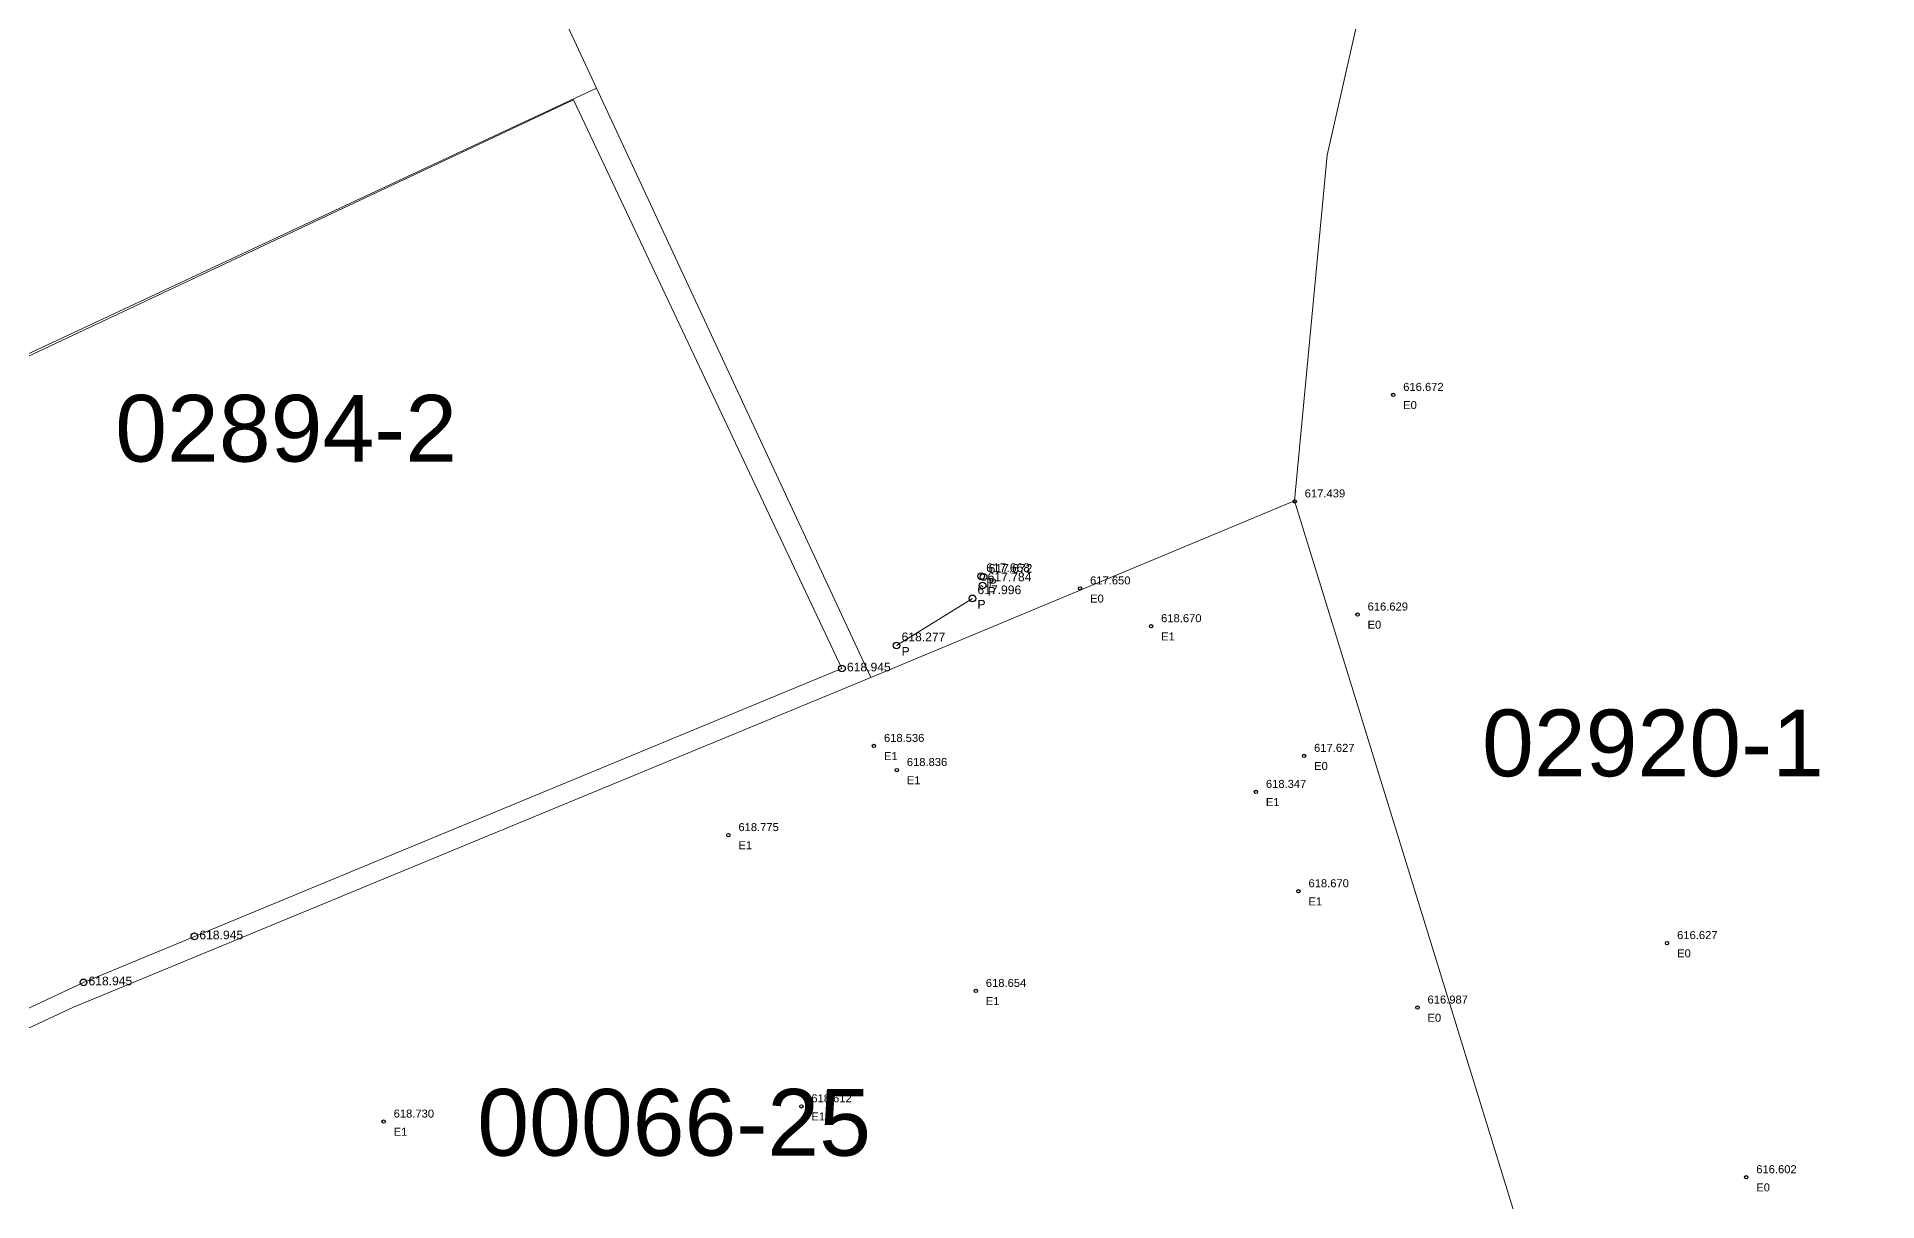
# Model space of a CAD drawing. Header units: metres. Extents: x 7513791 to 7515084, y 4691573 to 4693683.
# Drawn here: x 7514003.9 to 7514059.1, y 4693360.8 to 4693395.7 of the extents above; entities that cross this region are included whole.
import ezdxf

# ---------------------------------------------------------------- set-up
doc = ezdxf.new("R2010")
doc.units = ezdxf.units.M
for name, color, linetype, lineweight in [('E0 pikat', 4, 'Continuous', 0), ('E1 pikat', 10, 'Continuous', 0), ('Matjet', 210, 'Continuous', 0), ('matjet oborri', 204, 'Continuous', 0), ('muri pikat poshte', 30, 'Continuous', 0), ('muri poshte', 30, 'Continuous', 0), ('Parc-Baz', 7, 'Continuous', 0), ('perdhesa', 14, 'Continuous', 20), ('perdhesa pikat', 14, 'Continuous', 20)]:
    doc.layers.add(name, color=color, linetype=linetype, lineweight=lineweight)
doc.styles.get("Standard").update_dxf_attribs({"font": 'arial.ttf'})

# ---------------------------------------------------------------- blocks, each defined once
blk = doc.blocks.new('*U6')
at = {"color": 0, "linetype": 'ByBlock', "lineweight": -2}
blk.add_line((0, 0), (0, 0), dxfattribs=at)
blk.add_circle((0, 0), 0.5, dxfattribs=at)
blk = doc.blocks.new('*U39', base_point=(7514055.173, 4693361.564, 616.602))
at = {"layer": 'E0 pikat', "linetype": 'ByBlock', "char_height": 0.24}
for s, insert, attachment_point in [('616.602', (7514055.473, 4693361.804, 616.602), 4), ('E0', (7514055.473, 4693361.381, 616.602), 1)]:
    blk.add_mtext(s, dxfattribs=dict(at, insert=insert, attachment_point=attachment_point))
blk = doc.blocks.new('*U40', base_point=(7514055.173, 4693361.564, 616.602))
at = {"layer": 'E0 pikat', "linetype": 'ByBlock', "lineweight": -2}
blk.add_blockref('*U39', (7514055.173, 4693361.564, 616.602), dxfattribs=at)
blk = doc.blocks.new('*U41', base_point=(7514052.8, 4693368.58, 616.627))
at = {"layer": 'E0 pikat', "linetype": 'ByBlock', "char_height": 0.24}
for s, insert, attachment_point in [('616.627', (7514053.1, 4693368.82, 616.627), 4), ('E0', (7514053.1, 4693368.397, 616.627), 1)]:
    blk.add_mtext(s, dxfattribs=dict(at, insert=insert, attachment_point=attachment_point))
blk = doc.blocks.new('*U42', base_point=(7514052.8, 4693368.58, 616.627))
at = {"layer": 'E0 pikat', "linetype": 'ByBlock', "lineweight": -2}
blk.add_blockref('*U41', (7514052.8, 4693368.58, 616.627), dxfattribs=at)
blk = doc.blocks.new('*U43', base_point=(7514045.315, 4693366.648, 616.987))
at = {"layer": 'E0 pikat', "linetype": 'ByBlock', "char_height": 0.24}
for s, insert, attachment_point in [('616.987', (7514045.615, 4693366.888, 616.987), 4), ('E0', (7514045.615, 4693366.465, 616.987), 1)]:
    blk.add_mtext(s, dxfattribs=dict(at, insert=insert, attachment_point=attachment_point))
blk = doc.blocks.new('*U44', base_point=(7514045.315, 4693366.648, 616.987))
at = {"layer": 'E0 pikat', "linetype": 'ByBlock', "lineweight": -2}
blk.add_blockref('*U43', (7514045.315, 4693366.648, 616.987), dxfattribs=at)
blk = doc.blocks.new('*U45', base_point=(7514044.586, 4693385.01, 616.672))
at = {"layer": 'E0 pikat', "linetype": 'ByBlock', "char_height": 0.24}
for s, insert, attachment_point in [('616.672', (7514044.886, 4693385.25, 616.672), 4), ('E0', (7514044.886, 4693384.827, 616.672), 1)]:
    blk.add_mtext(s, dxfattribs=dict(at, insert=insert, attachment_point=attachment_point))
blk = doc.blocks.new('*U46', base_point=(7514044.586, 4693385.01, 616.672))
at = {"layer": 'E0 pikat', "linetype": 'ByBlock', "lineweight": -2}
blk.add_blockref('*U45', (7514044.586, 4693385.01, 616.672), dxfattribs=at)
blk = doc.blocks.new('*U47', base_point=(7514043.518, 4693378.427, 616.629))
at = {"layer": 'E0 pikat', "linetype": 'ByBlock', "char_height": 0.24}
for s, insert, attachment_point in [('616.629', (7514043.818, 4693378.667, 616.629), 4), ('E0', (7514043.818, 4693378.244, 616.629), 1)]:
    blk.add_mtext(s, dxfattribs=dict(at, insert=insert, attachment_point=attachment_point))
blk = doc.blocks.new('*U48', base_point=(7514043.518, 4693378.427, 616.629))
at = {"layer": 'E0 pikat', "linetype": 'ByBlock', "lineweight": -2}
blk.add_blockref('*U47', (7514043.518, 4693378.427, 616.629), dxfattribs=at)
blk = doc.blocks.new('*U49', base_point=(7514041.914, 4693374.192, 617.627))
at = {"layer": 'E0 pikat', "linetype": 'ByBlock', "char_height": 0.24}
for s, insert, attachment_point in [('617.627', (7514042.214, 4693374.432, 617.627), 4), ('E0', (7514042.214, 4693374.009, 617.627), 1)]:
    blk.add_mtext(s, dxfattribs=dict(at, insert=insert, attachment_point=attachment_point))
blk = doc.blocks.new('*U50', base_point=(7514041.914, 4693374.192, 617.627))
at = {"layer": 'E0 pikat', "linetype": 'ByBlock', "lineweight": -2}
blk.add_blockref('*U49', (7514041.914, 4693374.192, 617.627), dxfattribs=at)
blk = doc.blocks.new('*U51', base_point=(7514040.469, 4693373.112, 618.347))
at = {"layer": 'E1 pikat', "linetype": 'ByBlock', "char_height": 0.24}
for s, insert, attachment_point in [('618.347', (7514040.769, 4693373.352, 618.347), 4), ('E1', (7514040.769, 4693372.929, 618.347), 1)]:
    blk.add_mtext(s, dxfattribs=dict(at, insert=insert, attachment_point=attachment_point))
blk = doc.blocks.new('*U52', base_point=(7514040.469, 4693373.112, 618.347))
at = {"layer": 'E1 pikat', "linetype": 'ByBlock', "lineweight": -2}
blk.add_blockref('*U51', (7514040.469, 4693373.112, 618.347), dxfattribs=at)
blk = doc.blocks.new('*U53', base_point=(7514037.327, 4693378.077, 618.67))
at = {"layer": 'E1 pikat', "linetype": 'ByBlock', "char_height": 0.24}
for s, insert, attachment_point in [('618.670', (7514037.627, 4693378.317, 618.67), 4), ('E1', (7514037.627, 4693377.894, 618.67), 1)]:
    blk.add_mtext(s, dxfattribs=dict(at, insert=insert, attachment_point=attachment_point))
blk = doc.blocks.new('*U54', base_point=(7514037.327, 4693378.077, 618.67))
at = {"layer": 'E1 pikat', "linetype": 'ByBlock', "lineweight": -2}
blk.add_blockref('*U53', (7514037.327, 4693378.077, 618.67), dxfattribs=at)
blk = doc.blocks.new('*U55', base_point=(7514035.197, 4693379.21, 617.65))
at = {"layer": 'E0 pikat', "linetype": 'ByBlock', "char_height": 0.24}
for s, insert, attachment_point in [('617.650', (7514035.497, 4693379.45, 617.65), 4), ('E0', (7514035.497, 4693379.027, 617.65), 1)]:
    blk.add_mtext(s, dxfattribs=dict(at, insert=insert, attachment_point=attachment_point))
blk = doc.blocks.new('*U56', base_point=(7514035.197, 4693379.21, 617.65))
at = {"layer": 'E0 pikat', "linetype": 'ByBlock', "lineweight": -2}
blk.add_blockref('*U55', (7514035.197, 4693379.21, 617.65), dxfattribs=at)
blk = doc.blocks.new('*U57', base_point=(7514031.97, 4693378.913, 617.996))
at = {"layer": 'muri pikat poshte', "linetype": 'ByBlock', "insert": (7514032.12, 4693378.953, 617.996), "char_height": 0.26, "attachment_point": 4}
blk.add_mtext('{\\C256;617.996\\PP}', dxfattribs=at)
blk = doc.blocks.new('*U58', base_point=(7514031.97, 4693378.913, 617.996))
at = {"layer": 'muri pikat poshte', "linetype": 'ByBlock', "lineweight": -2}
blk.add_blockref('*U57', (7514031.97, 4693378.913, 617.996), dxfattribs=at)
blk = doc.blocks.new('*U59', base_point=(7514032.275, 4693379.3, 617.784))
at = {"layer": 'muri pikat poshte', "linetype": 'ByBlock', "insert": (7514032.425, 4693379.34, 617.784), "char_height": 0.26, "attachment_point": 4}
blk.add_mtext('{\\C256;617.784\\PP}', dxfattribs=at)
blk = doc.blocks.new('*U60', base_point=(7514032.275, 4693379.3, 617.784))
at = {"layer": 'muri pikat poshte', "linetype": 'ByBlock', "lineweight": -2}
blk.add_blockref('*U59', (7514032.275, 4693379.3, 617.784), dxfattribs=at)
blk = doc.blocks.new('*U61', base_point=(7514032.304, 4693379.555, 617.672))
at = {"layer": 'muri pikat poshte', "linetype": 'ByBlock', "insert": (7514032.454, 4693379.595, 617.672), "char_height": 0.26, "attachment_point": 4}
blk.add_mtext('{\\C256;617.672\\PP}', dxfattribs=at)
blk = doc.blocks.new('*U62', base_point=(7514032.304, 4693379.555, 617.672))
at = {"layer": 'muri pikat poshte', "linetype": 'ByBlock', "lineweight": -2}
blk.add_blockref('*U61', (7514032.304, 4693379.555, 617.672), dxfattribs=at)
blk = doc.blocks.new('*U63', base_point=(7514032.232, 4693379.575, 617.668))
at = {"layer": 'muri pikat poshte', "linetype": 'ByBlock', "insert": (7514032.382, 4693379.615, 617.668), "char_height": 0.26, "attachment_point": 4}
blk.add_mtext('{\\C256;617.668\\PP}', dxfattribs=at)
blk = doc.blocks.new('*U64', base_point=(7514032.232, 4693379.575, 617.668))
at = {"layer": 'muri pikat poshte', "linetype": 'ByBlock', "lineweight": -2}
blk.add_blockref('*U63', (7514032.232, 4693379.575, 617.668), dxfattribs=at)
blk = doc.blocks.new('*U65', base_point=(7514029.695, 4693377.502, 618.277))
at = {"layer": 'muri pikat poshte', "linetype": 'ByBlock', "insert": (7514029.845, 4693377.542, 618.277), "char_height": 0.26, "attachment_point": 4}
blk.add_mtext('{\\C256;618.277\\PP}', dxfattribs=at)
blk = doc.blocks.new('*U66', base_point=(7514029.695, 4693377.502, 618.277))
at = {"layer": 'muri pikat poshte', "linetype": 'ByBlock', "lineweight": -2}
blk.add_blockref('*U65', (7514029.695, 4693377.502, 618.277), dxfattribs=at)
blk = doc.blocks.new('*U67', base_point=(7514041.746, 4693370.134, 618.67))
at = {"layer": 'E1 pikat', "linetype": 'ByBlock', "char_height": 0.24}
for s, insert, attachment_point in [('618.670', (7514042.046, 4693370.374, 618.67), 4), ('E1', (7514042.046, 4693369.951, 618.67), 1)]:
    blk.add_mtext(s, dxfattribs=dict(at, insert=insert, attachment_point=attachment_point))
blk = doc.blocks.new('*U68', base_point=(7514041.746, 4693370.134, 618.67))
at = {"layer": 'E1 pikat', "linetype": 'ByBlock', "lineweight": -2}
blk.add_blockref('*U67', (7514041.746, 4693370.134, 618.67), dxfattribs=at)
blk = doc.blocks.new('*U69', base_point=(7514032.071, 4693367.147, 618.654))
at = {"layer": 'E1 pikat', "linetype": 'ByBlock', "char_height": 0.24}
for s, insert, attachment_point in [('618.654', (7514032.371, 4693367.387, 618.654), 4), ('E1', (7514032.371, 4693366.964, 618.654), 1)]:
    blk.add_mtext(s, dxfattribs=dict(at, insert=insert, attachment_point=attachment_point))
blk = doc.blocks.new('*U70', base_point=(7514032.071, 4693367.147, 618.654))
at = {"layer": 'E1 pikat', "linetype": 'ByBlock', "lineweight": -2}
blk.add_blockref('*U69', (7514032.071, 4693367.147, 618.654), dxfattribs=at)
blk = doc.blocks.new('*U71', base_point=(7514029.702, 4693373.768, 618.836))
at = {"layer": 'E1 pikat', "linetype": 'ByBlock', "char_height": 0.24}
for s, insert, attachment_point in [('618.836', (7514030.002, 4693374.008, 618.836), 4), ('E1', (7514030.002, 4693373.585, 618.836), 1)]:
    blk.add_mtext(s, dxfattribs=dict(at, insert=insert, attachment_point=attachment_point))
blk = doc.blocks.new('*U72', base_point=(7514029.702, 4693373.768, 618.836))
at = {"layer": 'E1 pikat', "linetype": 'ByBlock', "lineweight": -2}
blk.add_blockref('*U71', (7514029.702, 4693373.768, 618.836), dxfattribs=at)
blk = doc.blocks.new('*U73', base_point=(7514029.016, 4693374.49, 618.536))
at = {"layer": 'E1 pikat', "linetype": 'ByBlock', "char_height": 0.24}
for s, insert, attachment_point in [('618.536', (7514029.316, 4693374.73, 618.536), 4), ('E1', (7514029.316, 4693374.307, 618.536), 1)]:
    blk.add_mtext(s, dxfattribs=dict(at, insert=insert, attachment_point=attachment_point))
blk = doc.blocks.new('*U74', base_point=(7514029.016, 4693374.49, 618.536))
at = {"layer": 'E1 pikat', "linetype": 'ByBlock', "lineweight": -2}
blk.add_blockref('*U73', (7514029.016, 4693374.49, 618.536), dxfattribs=at)
blk = doc.blocks.new('*U75', base_point=(7514024.652, 4693371.817, 618.775))
at = {"layer": 'E1 pikat', "linetype": 'ByBlock', "char_height": 0.24}
for s, insert, attachment_point in [('618.775', (7514024.952, 4693372.057, 618.775), 4), ('E1', (7514024.952, 4693371.634, 618.775), 1)]:
    blk.add_mtext(s, dxfattribs=dict(at, insert=insert, attachment_point=attachment_point))
blk = doc.blocks.new('*U76', base_point=(7514024.652, 4693371.817, 618.775))
at = {"layer": 'E1 pikat', "linetype": 'ByBlock', "lineweight": -2}
blk.add_blockref('*U75', (7514024.652, 4693371.817, 618.775), dxfattribs=at)
blk = doc.blocks.new('*U77', base_point=(7514026.839, 4693363.689, 618.612))
at = {"layer": 'E1 pikat', "linetype": 'ByBlock', "char_height": 0.24}
for s, insert, attachment_point in [('618.612', (7514027.139, 4693363.929, 618.612), 4), ('E1', (7514027.139, 4693363.506, 618.612), 1)]:
    blk.add_mtext(s, dxfattribs=dict(at, insert=insert, attachment_point=attachment_point))
blk = doc.blocks.new('*U78', base_point=(7514026.839, 4693363.689, 618.612))
at = {"layer": 'E1 pikat', "linetype": 'ByBlock', "lineweight": -2}
blk.add_blockref('*U77', (7514026.839, 4693363.689, 618.612), dxfattribs=at)
blk = doc.blocks.new('*U81', base_point=(7514014.313, 4693363.231, 618.73))
at = {"layer": 'E1 pikat', "linetype": 'ByBlock', "char_height": 0.24}
for s, insert, attachment_point in [('618.730', (7514014.613, 4693363.471, 618.73), 4), ('E1', (7514014.613, 4693363.048, 618.73), 1)]:
    blk.add_mtext(s, dxfattribs=dict(at, insert=insert, attachment_point=attachment_point))
blk = doc.blocks.new('*U82', base_point=(7514014.313, 4693363.231, 618.73))
at = {"layer": 'E1 pikat', "linetype": 'ByBlock', "lineweight": -2}
blk.add_blockref('*U81', (7514014.313, 4693363.231, 618.73), dxfattribs=at)
blk = doc.blocks.new('*U133', base_point=(7514041.634, 4693381.818, 617.439))
at = {"layer": 'matjet oborri', "linetype": 'ByBlock', "insert": (7514041.934, 4693382.058, 617.439), "char_height": 0.24, "attachment_point": 4}
blk.add_mtext('617.439', dxfattribs=at)
blk = doc.blocks.new('*U134', base_point=(7514041.634, 4693381.818, 617.439))
at = {"layer": 'Matjet', "linetype": 'ByBlock', "lineweight": -2}
blk.add_blockref('*U133', (7514041.634, 4693381.818, 617.439), dxfattribs=at)
blk = doc.blocks.new('*U135', base_point=(7514028.056, 4693376.814, 618.945))
at = {"layer": 'perdhesa pikat', "linetype": 'ByBlock', "insert": (7514028.206, 4693376.854, 618.945), "char_height": 0.26, "attachment_point": 4}
blk.add_mtext('{\\C256;618.945}', dxfattribs=at)
blk = doc.blocks.new('*U136', base_point=(7514028.056, 4693376.814, 618.945))
at = {"layer": 'perdhesa pikat', "linetype": 'ByBlock', "lineweight": -2}
blk.add_blockref('*U135', (7514028.056, 4693376.814, 618.945), dxfattribs=at)
blk = doc.blocks.new('*U145', base_point=(7514005.313, 4693367.406, 618.945))
at = {"layer": 'perdhesa pikat', "linetype": 'ByBlock', "insert": (7514005.463, 4693367.446, 618.945), "char_height": 0.26, "attachment_point": 4}
blk.add_mtext('{\\C256;618.945}', dxfattribs=at)
blk = doc.blocks.new('*U146', base_point=(7514005.313, 4693367.406, 618.945))
at = {"layer": 'perdhesa pikat', "linetype": 'ByBlock', "lineweight": -2}
blk.add_blockref('*U145', (7514005.313, 4693367.406, 618.945), dxfattribs=at)
blk = doc.blocks.new('*U147', base_point=(7514008.638, 4693368.785, 618.945))
at = {"layer": 'perdhesa pikat', "linetype": 'ByBlock', "insert": (7514008.788, 4693368.825, 618.945), "char_height": 0.26, "attachment_point": 4}
blk.add_mtext('{\\C256;618.945}', dxfattribs=at)
blk = doc.blocks.new('*U148', base_point=(7514008.638, 4693368.785, 618.945))
at = {"layer": 'perdhesa pikat', "linetype": 'ByBlock', "lineweight": -2}
blk.add_blockref('*U147', (7514008.638, 4693368.785, 618.945), dxfattribs=at)

msp = doc.modelspace()

# ---------------------------------------------------------------- linework, layer by layer
at = {"layer": 'muri poshte', "elevation": 618.277, "flags": 128}
msp.add_lwpolyline([(7514029.695, 4693377.502), (7514031.97, 4693378.913)], dxfattribs=at)
at = {"layer": 'Parc-Baz'}
msp.add_lwpolyline([(7513980.48, 4693491.16), (7513998.74, 4693451.73), (7514012.01, 4693424.88), (7514038.87, 4693438.34), (7514046.79, 4693423.43), (7514048.25, 4693420.68), (7514046.062, 4693407.463), (7514042.602, 4693392.194), (7514041.631, 4693381.835), (7514028.92, 4693376.54), (7514020.7, 4693394.2), (7514012.93, 4693410.9), (7514007.49, 4693422.58), (7513992.985, 4693452.055), (7513990.61, 4693456.88), (7513979, 4693482.55)], dxfattribs=at)
for points in [[(7514050.943, 4693435.792), (7514056.544, 4693447.221), (7514065.645, 4693456.418), (7514085.131, 4693392.08), (7514113.313, 4693299.029), (7514143.412, 4693199.647), (7514119.895, 4693190.07), (7514106.554, 4693184.821), (7514096.994, 4693182.341), (7514086.056, 4693234.429), (7514085.896, 4693235.419), (7514082.864, 4693246.197), (7514075.737, 4693270.798), (7514071.488, 4693283.358), (7514061.379, 4693316.947), (7514056.48, 4693333.726), (7514055.75, 4693335.586), (7514051.04, 4693351.356), (7514048.714, 4693358.892), (7514041.631, 4693381.835), (7514042.602, 4693392.194), (7514046.062, 4693407.463), (7514048.25, 4693420.68), (7514050.943, 4693435.792)], [(7514028.92, 4693376.54), (7514005.011, 4693366.667), (7513988.011, 4693358.728), (7513979.727, 4693354.859), (7513978.71, 4693354.309), (7513970.21, 4693370.62), (7514020.7, 4693394.2), (7514028.92, 4693376.54)], [(7513990.192, 4693335.914), (7513979.727, 4693354.859), (7513988.011, 4693358.728), (7514005.011, 4693366.667), (7514028.92, 4693376.54), (7514041.631, 4693381.835), (7514048.714, 4693358.892), (7513990.192, 4693335.914)]]:
    msp.add_lwpolyline(points, close=True, dxfattribs=at)
at = {"layer": 'perdhesa', "elevation": 618.945, "flags": 128}
msp.add_lwpolyline([(7514020.004, 4693393.852), (7513986.588, 4693378.146), (7513994.134, 4693362.178), (7514005.313, 4693367.406), (7514028.056, 4693376.814)], close=True, dxfattribs=at)

# ---------------------------------------------------------------- block references
at = {"layer": 'E0 pikat', "linetype": 'ByBlock', "lineweight": -2}
for name, p in [('*U46', (7514044.586, 4693385.01, 616.672)), ('*U56', (7514035.197, 4693379.21, 617.65)), ('*U48', (7514043.518, 4693378.427, 616.629)), ('*U50', (7514041.914, 4693374.192, 617.627)), ('*U42', (7514052.8, 4693368.58, 616.627)), ('*U44', (7514045.315, 4693366.648, 616.987)), ('*U40', (7514055.173, 4693361.564, 616.602))]:
    msp.add_blockref(name, p, dxfattribs=at)
at = {"layer": 'E0 pikat', "linetype": 'ByBlock', "lineweight": -2, "xscale": 0.0999999980000001, "yscale": 0.0999999980000001, "zscale": 0.0999999980000001}
for p in [(7514044.586, 4693385.01, 616.672), (7514035.197, 4693379.21, 617.65), (7514043.518, 4693378.427, 616.629), (7514041.914, 4693374.192, 617.627), (7514052.8, 4693368.58, 616.627), (7514045.315, 4693366.648, 616.987), (7514055.173, 4693361.564, 616.602)]:
    msp.add_blockref('*U6', p, dxfattribs=at)
at = {"layer": 'E1 pikat', "linetype": 'ByBlock', "lineweight": -2, "xscale": 0.0999999980000001, "yscale": 0.0999999980000001, "zscale": 0.0999999980000001}
for p in [(7514037.327, 4693378.077, 618.67), (7514029.016, 4693374.49, 618.536), (7514029.702, 4693373.768, 618.836), (7514040.469, 4693373.112, 618.347), (7514024.652, 4693371.817, 618.775), (7514041.746, 4693370.134, 618.67), (7514032.071, 4693367.147, 618.654), (7514026.839, 4693363.689, 618.612), (7514014.313, 4693363.231, 618.73)]:
    msp.add_blockref('*U6', p, dxfattribs=at)
at = {"layer": 'E1 pikat', "linetype": 'ByBlock', "lineweight": -2}
for name, p in [('*U54', (7514037.327, 4693378.077, 618.67)), ('*U74', (7514029.016, 4693374.49, 618.536)), ('*U72', (7514029.702, 4693373.768, 618.836)), ('*U52', (7514040.469, 4693373.112, 618.347)), ('*U76', (7514024.652, 4693371.817, 618.775)), ('*U68', (7514041.746, 4693370.134, 618.67)), ('*U70', (7514032.071, 4693367.147, 618.654)), ('*U82', (7514014.313, 4693363.231, 618.73)), ('*U78', (7514026.839, 4693363.689, 618.612))]:
    msp.add_blockref(name, p, dxfattribs=at)
at = {"layer": 'Matjet', "linetype": 'ByBlock', "lineweight": -2, "xscale": 0.0999999980000001, "yscale": 0.0999999980000001, "zscale": 0.0999999980000001}
msp.add_blockref('*U6', (7514041.634, 4693381.818, 617.439), dxfattribs=at)
at = {"layer": 'Matjet', "linetype": 'ByBlock', "lineweight": -2}
msp.add_blockref('*U134', (7514041.634, 4693381.818, 617.439), dxfattribs=at)
at = {"layer": 'muri pikat poshte', "linetype": 'ByBlock', "lineweight": -2, "xscale": 0.1999999960000001, "yscale": 0.1999999960000001, "zscale": 0.1999999960000001}
for p in [(7514032.232, 4693379.575, 617.668), (7514032.304, 4693379.555, 617.672), (7514031.97, 4693378.913, 617.996), (7514032.275, 4693379.3, 617.784), (7514029.695, 4693377.502, 618.277)]:
    msp.add_blockref('*U6', p, dxfattribs=at)
at = {"layer": 'muri pikat poshte', "linetype": 'ByBlock', "lineweight": -2}
for name, p in [('*U64', (7514032.232, 4693379.575, 617.668)), ('*U60', (7514032.275, 4693379.3, 617.784)), ('*U62', (7514032.304, 4693379.555, 617.672)), ('*U58', (7514031.97, 4693378.913, 617.996)), ('*U66', (7514029.695, 4693377.502, 618.277))]:
    msp.add_blockref(name, p, dxfattribs=at)
at = {"layer": 'perdhesa pikat', "linetype": 'ByBlock', "lineweight": -2, "xscale": 0.1999999960000001, "yscale": 0.1999999960000001, "zscale": 0.1999999960000001}
for p in [(7514028.056, 4693376.814, 618.945), (7514008.638, 4693368.785, 618.945), (7514005.313, 4693367.406, 618.945)]:
    msp.add_blockref('*U6', p, dxfattribs=at)
at = {"layer": 'perdhesa pikat', "linetype": 'ByBlock', "lineweight": -2}
for name, p in [('*U136', (7514028.056, 4693376.814, 618.945)), ('*U148', (7514008.638, 4693368.785, 618.945)), ('*U146', (7514005.313, 4693367.406, 618.945))]:
    msp.add_blockref(name, p, dxfattribs=at)

# ---------------------------------------------------------------- texts
at = {"layer": 'Parc-Baz'}
for s, p in [('02894-2', (7514006.264, 4693383.011)), ('02920-1', (7514047.25, 4693373.581)), ('00066-25', (7514017.121, 4693362.21))]:
    msp.add_text(s, height=2, dxfattribs=at).set_placement(p)

doc.saveas('drawing.dxf')
